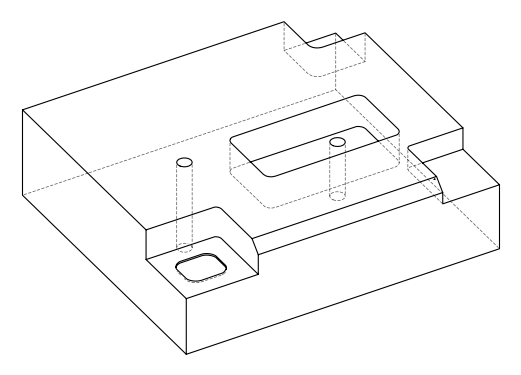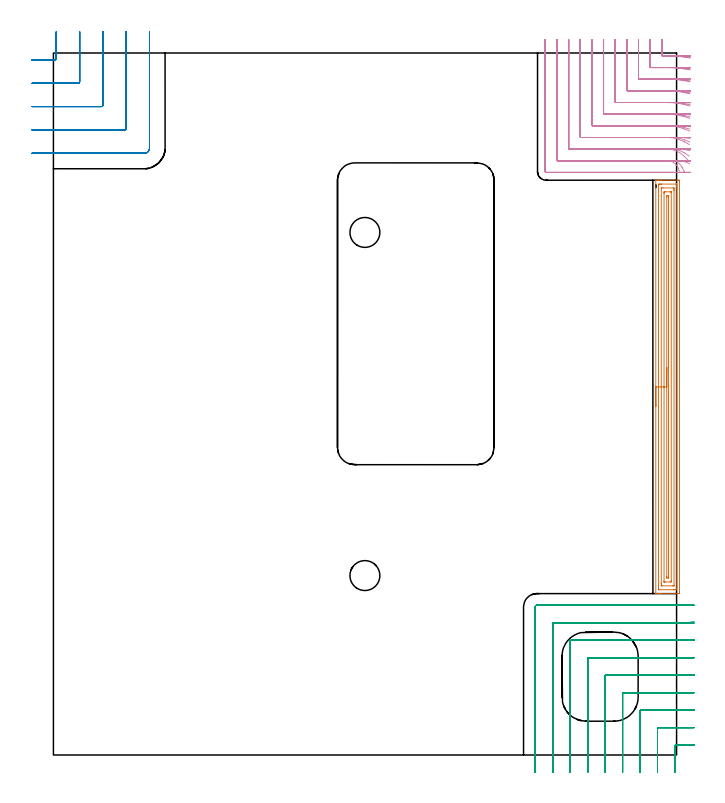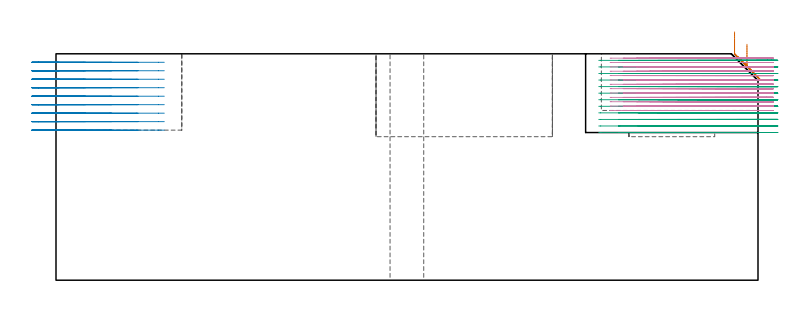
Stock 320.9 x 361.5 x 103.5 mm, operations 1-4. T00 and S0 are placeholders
(PLAN: 13 operations, 11 tool changes, 92.3 min)
(1 AREA_MILL | FG_CHAMFER_SURFACE | UGT0205_001 | 8.72 min | 16828 mm3)
(2 MILL_CORNER_NOTCH_RECTANGULAR | CORNER_NOTCH_RECTANGULAR | NXT0201_012 | Follow Part, ap 4, ae 75% | 7.76 min | 118762 mm3)
(3 MILL_CORNER_NOTCH_RECTANGULAR_1 | CORNER_NOTCH_RECTANGULAR_1 | NXT0201_011 | Follow Part, ap 3, ae 75% | 23.34 min | 234885 mm3)
(4 MILL_CORNER_NOTCH_RECTANGULAR_2 | CORNER_NOTCH_RECTANGULAR_2 | NXT0201_009 | Follow Part, ap 2, ae 75% | 26.94 min | 120895 mm3)
(5 MILL_RECTANGULAR_POCKET | POCKET_RECTANGULAR_STRAIGHT | NXT0201_012 | Follow Part, ap 4, ae 75% | 23.48 min | 472174 mm3)
(6 MILL_RECTANGULAR_POCKET_1 | POCKET_RECTANGULAR_STRAIGHT_1 | UGT0201_094 | Follow Part, ap 5, ae 75% | 0.3 min | 3185 mm3)
(7 SPOT_DRILL | STEP1HOLE | NXT0321_9005460120000 | 0.03 min | 18 mm3)
(8 SPOT_DRILL_1 | STEP1HOLE_1 | NXT0321_9005460120000 | 0.04 min | 13 mm3)
(9 DRILL_BLIND_HOLE_INTO_CENTER | STEP1HOLE | NXT0301_065 | 0.07 min | 920 mm3)
(10 GUN_DRILL_THROUGH_HOLE | STEP1HOLE | UGT0307_007 | 0.57 min | 7191 mm3)
(11 DRILL_TO_ENLARGE_THROUGH_HOLE | STEP1HOLE | UGT0301_284 | 0.45 min | 11153 mm3)
(12 DRILL_THROUGH_HOLE_INTO_CENTER | STEP1HOLE_1 | NXT0301_065 | 0.29 min | 4506 mm3)
(13 DRILL_TO_ENLARGE_THROUGH_HOLE_1 | STEP1HOLE_1 | UGT0301_284 | 0.3 min | 7673 mm3)
(TOOL UGT0205_001 | Chamfer Mill 20 x 3 x 45 deg. | D20 FL50 Z2)
(TOOL NXT0201_012 | ENDMILL 16mm [2P460-1600-NA 1630] | D16 FL38 Z6)
(TOOL NXT0201_011 | ENDMILL 12mm [2P460-1200-NA 1630] | D12 FL38 Z6)
(TOOL NXT0201_009 | ENDMILL 8mm [2P460-0800-NA 1630] | D8 FL26 Z6)
(TOOL UGT0201_094 | End mill 20 mm | D20 FL38 Z4)
(TOOL NXT0321_9005460120000 | NC Spot Drill, 142deg, 12mm, Carbide, Uncoated | D12 PA142 FL30 Z2)
(TOOL NXT0301_065 | Carbide Drill 9.4mm [860.1-0940-075A1-MM 2214] | D9.4 PA140 FL98 Z2)
(TOOL UGT0307_007 | Gun Drill 10 mm | D10 PA130 FL24 Z1)
(TOOL UGT0301_284 | Twist Drill 15.4 mm | D15.4 PA118 FL120 Z2)
(OP 1 AREA_MILL)
G17 G21 G94 G90
T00 M6
G54
G17 G0 G90 X310.2 Y179.55 S1061 M3
G43 Z113.5 H0
G94 G1 Y179.588 Z112.628 F250.
Y179.702 Z111.763
Y179.891 Z110.912
Y180.153 Z110.08
Y180.487 Z109.274
Y180.89 Z108.5
Y181.358 Z107.764
Y181.89 Z107.072
Y182.479 Z106.429
Y183.122 Z105.839
Y183.814 Z105.308
Y184.55 Z104.84
Y185.324 Z104.437
Y186.13 Z104.103
Y186.962 Z103.841
Y187.813 Z103.652
Y188.678 Z103.538
Y189.55 Z103.5
Y295.832
X310.202 Y295.99 Z103.488
X310.347 Y295.997 Z103.345
X310.499 Y296. Z103.201
X310.812 Z102.887
X311.474 Z102.221
X312.682 Z101.015
X313.229 Z100.465
X322.004 Z91.694
X322.28 Y295.997 Z91.417
X322.392 Y295.99 Z91.306
X322.399 Y295.876 Z91.299
X322.4 Y295.385 Z91.3
Y84.205
X322.399 Y83.715 Z91.301
X322.396 Y83.316 Z91.302
X322.392 Y83.11 Z91.305
X322.004 Y83.105 Z91.694
X321.4 Y83.1 Z92.298
X313.229 Z100.465
X312.682 Z101.015
X312.351 Z101.345
X311.804 Z101.892
X311.474 Z102.221
X310.498 Z103.201
X310.347 Y83.103 Z103.345
X310.202 Y83.11 Z103.488
X310.2 Y83.268 Z103.5
Y189.55
X311.614 Z102.086
X311.615 Y293.455 Z102.085
X311.616 Y293.599 Z102.084
X311.621 Y293.964 Z102.079
X311.966 Y293.991 Z101.734
X312.351 Y293.997 Z101.349
X312.835 Y294. Z100.865
X313.229 Z100.471
X320.732 Z92.968
X320.914 Y293.998 Z92.786
X320.945 Y293.995 Z92.755
X320.974 Y293.991 Z92.726
X320.979 Y293.952 Z92.721
X320.984 Y293.744 Z92.716
X320.985 Y293.599 Z92.715
X320.986 Y292.849 Z92.714
X320.985 Y85.645 Z92.715
X320.984 Y85.501 Z92.716
X320.979 Y85.136 Z92.721
X320.634 Y85.109 Z93.066
X320.249 Y85.103 Z93.451
X319.765 Y85.1 Z93.935
X319.371 Z94.329
X311.868 Z101.832
X311.686 Y85.102 Z102.014
X311.655 Y85.105 Z102.045
X311.626 Y85.109 Z102.074
X311.621 Y85.148 Z102.079
X311.616 Y85.356 Z102.084
X311.615 Y85.501 Z102.085
X311.614 Y86.251 Z102.086
Y189.55
X313.028 Z100.672
X313.029 Y291.813 Z100.671
X313.03 Y291.915 Z100.67
X313.032 Y291.965 Z100.668
X313.035 Y291.984 Z100.665
X313.052 Y291.993 Z100.648
X313.229 Y291.996 Z100.471
X313.922 Y292. Z99.778
X319.188 Y291.999 Z94.512
X319.371 Y291.996 Z94.329
X319.549 Y291.99 Z94.151
X319.564 Y291.813 Z94.136
X319.568 Y291.612 Z94.132
X319.571 Y290.92 Z94.129
X319.572 Y290.716 Z94.128
X319.571 Y87.287 Z94.129
X319.57 Y87.185 Z94.13
X319.568 Y87.135 Z94.132
X319.565 Y87.116 Z94.135
X319.548 Y87.107 Z94.152
X319.371 Y87.104 Z94.329
X318.678 Y87.1 Z95.022
X313.412 Y87.101 Z100.288
X313.229 Y87.105 Z100.471
X313.051 Y87.11 Z100.649
X313.036 Y87.287 Z100.664
X313.032 Y87.488 Z100.668
X313.029 Y88.18 Z100.671
Y88.384
X313.028 Y189.55 Z100.672
X314.443 Z99.257
Y289.133
X314.446 Y289.68 Z99.254
X314.45 Y289.867 Z99.25
X314.458 Y289.99 Z99.242
X315.01 Y290. Z98.69
X317.642 Z96.058
X318.041 Y289.994 Z95.659
X318.139 Y289.99 Z95.561
X318.151 Y289.984 Z95.549
X318.153 Y289.969 Z95.547
X318.156 Y289.936 Z95.544
X318.157 Y289.863 Z95.543
Y89.967
X318.154 Y89.42 Z95.546
X318.15 Y89.233 Z95.55
X318.142 Y89.11 Z95.558
X317.59 Y89.1 Z96.11
X314.958 Z98.742
X314.559 Y89.107 Z99.141
X314.461 Y89.11 Z99.239
X314.449 Y89.116 Z99.251
X314.447 Y89.131 Z99.253
X314.444 Y89.164 Z99.256
X314.443 Y89.237 Z99.257
Y189.55
X315.857 Z97.843
Y287.347
X315.861 Y287.99 Z97.839
X316.102 Y287.995 Z97.598
X316.739 Y287.99 Z96.961
X316.743 Y287.347 Z96.957
Y91.753
X316.739 Y91.11 Z96.961
X316.498 Y91.105 Z97.202
X315.861 Y91.11 Z97.839
X315.857 Y91.753 Z97.843
Y91.757
Y189.55
Y190.422 Z97.881
Y191.286 Z97.995
Y192.138 Z98.184
Y192.97 Z98.446
Y193.776 Z98.78
Y194.55 Z99.183
Y195.286 Z99.652
Y195.978 Z100.183
Y196.621 Z100.772
Y197.21 Z101.415
Y197.742 Z102.107
Y198.21 Z102.843
Y198.613 Z103.617
Y198.947 Z104.423
Y199.209 Z105.255
Y199.398 Z106.107
Y199.512 Z106.972
Y199.55 Z107.843
G0 Z113.5
M5
M2
(OP 2 MILL_CORNER_NOTCH_RECTANGULAR)
G17 G21 G94 G90
T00 M6
G54
G17 G0 G90 X-11. Y357.9 S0 M3
G43 Z113.5 H1
Z99.622
G94 G1 X-8. F250.
X0.705 F500.
G3 X1.5 Y358.695 R0.8
G1 Y369.5
Y372.5 F250.
G0 Z113.5
X-11. Y345.9
Z99.622
G1 X-8.
X12.704 F500.
G3 X13.5 Y346.696 R0.8
G1 Y369.5
Y372.5 F250.
G0 Z113.5
X-11. Y333.9
Z99.622
G1 X-8.
X24.704 F500.
G3 X25.5 Y334.696 R0.8
G1 Y369.5
Y372.5 F250.
G0 Z113.5
X-11. Y321.9
Z99.622
G1 X-8.
X36.704 F500.
G3 X37.5 Y322.696 R0.8
G1 Y369.5
Y372.5 F250.
G0 Z113.5
X-11. Y309.9
Z99.622
G1 X-8.
X46.8 F500.
G3 X49.5 Y312.6 R2.7
G1 Y369.5
Y372.5 F250.
G0 Z113.5
X-11. Y357.9
Z95.744
G1 X-8.
X0.705 F500.
G3 X1.5 Y358.695 R0.8
G1 Y369.5
Y372.5 F250.
G0 Z113.5
X-11. Y345.9
Z95.744
G1 X-8.
X12.704 F500.
G3 X13.5 Y346.696 R0.8
G1 Y369.5
Y372.5 F250.
G0 Z113.5
X-11. Y333.9
Z95.744
G1 X-8.
X24.704 F500.
G3 X25.5 Y334.696 R0.8
G1 Y369.5
Y372.5 F250.
G0 Z113.5
X-11. Y321.9
Z95.744
G1 X-8.
X36.704 F500.
G3 X37.5 Y322.696 R0.8
G1 Y369.5
Y372.5 F250.
G0 Z113.5
X-11. Y309.9
Z95.744
G1 X-8.
X46.8 F500.
G3 X49.5 Y312.6 R2.7
G1 Y369.5
Y372.5 F250.
G0 Z113.5
X-11. Y357.9
Z91.867
G1 X-8.
X0.705 F500.
G3 X1.5 Y358.695 R0.8
G1 Y369.5
Y372.5 F250.
G0 Z113.5
X-11. Y345.9
Z91.867
G1 X-8.
X12.704 F500.
G3 X13.5 Y346.696 R0.8
G1 Y369.5
Y372.5 F250.
G0 Z113.5
X-11. Y333.9
Z91.867
G1 X-8.
X24.704 F500.
G3 X25.5 Y334.696 R0.8
G1 Y369.5
Y372.5 F250.
G0 Z113.5
X-11. Y321.9
Z91.867
G1 X-8.
X36.704 F500.
G3 X37.5 Y322.696 R0.8
G1 Y369.5
Y372.5 F250.
G0 Z113.5
X-11. Y309.9
Z91.867
G1 X-8.
X46.8 F500.
G3 X49.5 Y312.6 R2.7
G1 Y369.5
Y372.5 F250.
G0 Z113.5
X-11. Y357.9
Z87.989
G1 X-8.
X0.705 F500.
G3 X1.5 Y358.695 R0.8
G1 Y369.5
Y372.5 F250.
G0 Z113.5
X-11. Y345.9
Z87.989
G1 X-8.
X12.704 F500.
G3 X13.5 Y346.696 R0.8
G1 Y369.5
Y372.5 F250.
G0 Z113.5
X-11. Y333.9
Z87.989
G1 X-8.
X24.704 F500.
G3 X25.5 Y334.696 R0.8
G1 Y369.5
Y372.5 F250.
G0 Z113.5
X-11. Y321.9
Z87.989
G1 X-8.
X36.704 F500.
G3 X37.5 Y322.696 R0.8
G1 Y369.5
Y372.5 F250.
G0 Z113.5
X-11. Y309.9
Z87.989
G1 X-8.
X46.8 F500.
G3 X49.5 Y312.6 R2.7
G1 Y369.5
Y372.5 F250.
G0 Z113.5
X-11. Y357.9
Z84.111
G1 X-8.
X0.705 F500.
G3 X1.5 Y358.695 R0.8
G1 Y369.5
Y372.5 F250.
G0 Z113.5
X-11. Y345.9
Z84.111
G1 X-8.
X12.704 F500.
G3 X13.5 Y346.696 R0.8
G1 Y369.5
Y372.5 F250.
G0 Z113.5
X-11. Y333.9
Z84.111
G1 X-8.
X24.704 F500.
G3 X25.5 Y334.696 R0.8
G1 Y369.5
Y372.5 F250.
G0 Z113.5
X-11. Y321.9
Z84.111
G1 X-8.
X36.704 F500.
G3 X37.5 Y322.696 R0.8
G1 Y369.5
Y372.5 F250.
G0 Z113.5
X-11. Y309.9
Z84.111
G1 X-8.
X46.8 F500.
G3 X49.5 Y312.6 R2.7
G1 Y369.5
Y372.5 F250.
G0 Z113.5
X-11. Y357.9
Z80.233
G1 X-8.
X0.705 F500.
G3 X1.5 Y358.695 R0.8
G1 Y369.5
Y372.5 F250.
G0 Z113.5
X-11. Y345.9
Z80.233
G1 X-8.
X12.704 F500.
G3 X13.5 Y346.696 R0.8
G1 Y369.5
Y372.5 F250.
G0 Z113.5
X-11. Y333.9
Z80.233
G1 X-8.
X24.704 F500.
G3 X25.5 Y334.696 R0.8
G1 Y369.5
Y372.5 F250.
G0 Z113.5
X-11. Y321.9
Z80.233
G1 X-8.
X36.704 F500.
G3 X37.5 Y322.696 R0.8
G1 Y369.5
Y372.5 F250.
G0 Z113.5
X-11. Y309.9
Z80.233
G1 X-8.
X46.8 F500.
G3 X49.5 Y312.6 R2.7
G1 Y369.5
Y372.5 F250.
G0 Z113.5
X-11. Y357.9
Z76.356
G1 X-8.
X0.705 F500.
G3 X1.5 Y358.695 R0.8
G1 Y369.5
Y372.5 F250.
G0 Z113.5
X-11. Y345.9
Z76.356
G1 X-8.
X12.704 F500.
G3 X13.5 Y346.696 R0.8
G1 Y369.5
Y372.5 F250.
G0 Z113.5
X-11. Y333.9
Z76.356
G1 X-8.
X24.704 F500.
G3 X25.5 Y334.696 R0.8
G1 Y369.5
Y372.5 F250.
G0 Z113.5
X-11. Y321.9
Z76.356
G1 X-8.
X36.704 F500.
G3 X37.5 Y322.696 R0.8
G1 Y369.5
Y372.5 F250.
G0 Z113.5
X-11. Y309.9
Z76.356
G1 X-8.
X46.8 F500.
G3 X49.5 Y312.6 R2.7
G1 Y369.5
Y372.5 F250.
G0 Z113.5
X-11. Y357.9
Z72.478
G1 X-8.
X0.705 F500.
G3 X1.5 Y358.695 R0.8
G1 Y369.5
Y372.5 F250.
G0 Z113.5
X-11. Y345.9
Z72.478
G1 X-8.
X12.704 F500.
G3 X13.5 Y346.696 R0.8
G1 Y369.5
Y372.5 F250.
G0 Z113.5
X-11. Y333.9
Z72.478
G1 X-8.
X24.704 F500.
G3 X25.5 Y334.696 R0.8
G1 Y369.5
Y372.5 F250.
G0 Z113.5
X-11. Y321.9
Z72.478
G1 X-8.
X36.704 F500.
G3 X37.5 Y322.696 R0.8
G1 Y369.5
Y372.5 F250.
G0 Z113.5
X-11. Y309.9
Z72.478
G1 X-8.
X46.8 F500.
G3 X49.5 Y312.6 R2.7
G1 Y369.5
Y372.5 F250.
G0 Z113.5
X-11. Y357.9
Z68.6
G1 X-8.
X0.705 F500.
G3 X1.5 Y358.695 R0.8
G1 Y369.5
Y372.5 F250.
G0 Z113.5
X-11. Y345.9
Z68.6
G1 X-8.
X12.704 F500.
G3 X13.5 Y346.696 R0.8
G1 Y369.5
Y372.5 F250.
G0 Z113.5
X-11. Y333.9
Z68.6
G1 X-8.
X24.704 F500.
G3 X25.5 Y334.696 R0.8
G1 Y369.5
Y372.5 F250.
G0 Z113.5
X-11. Y321.9
Z68.6
G1 X-8.
X36.704 F500.
G3 X37.5 Y322.696 R0.8
G1 Y369.5
Y372.5 F250.
G0 Z113.5
X-11. Y309.9
Z68.6
G1 X-8.
X46.8 F500.
G3 X49.5 Y312.6 R2.7
G1 Y369.5
Y372.5 F250.
G0 Z113.5
M5
M2
(OP 3 MILL_CORNER_NOTCH_RECTANGULAR_1)
G17 G21 G94 G90
T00 M6
G54
G17 G0 G90 X329.899 Y5.179 S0 M3
G43 Z113.5 H1
Z100.5
G94 G1 X326.9 Y5.116 F250.
G2 X325.39 Y5.1 R72. F500.
G1 X320.695
G3 X320.1 Y4.505 R0.6
G1 Y-6.
Y-9. F250.
G0 Z113.5
X329.899 Y14.19
Z100.5
G1 X326.9 Y14.118
G2 X325.39 Y14.1 R63. F500.
G1 X311.695
G3 X311.1 Y13.505 R0.6
G1 Y-6.
Y-9. F250.
G0 Z113.5
X329.899 Y23.205
Z100.5
G1 X326.9 Y23.121
G2 X325.39 Y23.1 R54. F500.
G1 X302.695
G3 X302.1 Y22.505 R0.6
G1 Y-6.
Y-9. F250.
G0 Z113.5
X329.898 Y32.226
Z100.5
G1 X326.9 Y32.125
G2 X325.39 Y32.1 R45. F500.
G1 X293.696
G3 X293.1 Y31.504 R0.6
G1 Y-6.
Y-9. F250.
G0 Z113.5
X329.897 Y41.257
Z100.5
G1 X326.9 Y41.132
G2 X325.39 Y41.1 R36. F500.
G1 X284.696
G3 X284.1 Y40.504 R0.6
G1 Y-6.
Y-9. F250.
G0 Z113.5
X329.895 Y50.31
Z100.5
G1 X326.9 Y50.142
G2 X325.39 Y50.1 R27. F500.
G1 X275.696
G3 X275.1 Y49.504 R0.6
G1 Y-6.
Y-9. F250.
G0 Z113.5
X329.889 Y59.415
Z100.5
G1 X326.9 Y59.163
G2 X325.39 Y59.1 R18. F500.
G1 X266.696
G3 X266.1 Y58.504 R0.6
G1 Y-6.
Y-9. F250.
G0 Z113.5
X329.857 Y68.731
Z100.5
G1 X326.9 Y68.228
G2 X325.39 Y68.1 R9. F500.
G1 X257.697
G3 X257.1 Y67.503 R0.6
G1 Y-6.
Y-9. F250.
G0 Z113.5
X328.39 Y77.1
Z100.5
G1 X325.39
X249. F500.
G3 X248.1 Y76.2 R0.9
G1 Y-6.
Y-9. F250.
G0 Z113.5
X329.9 Y5.109
Z97.5
G1 X326.9 Y5.1
X326.693 F500.
X320.695
G3 X320.1 Y4.505 R0.6
G1 Y-6.
Y-9. F250.
G0 Z113.5
X329.9 Y14.11
Z97.5
G1 X326.9 Y14.1
X326.693 F500.
X311.695
G3 X311.1 Y13.505 R0.6
G1 Y-6.
Y-9. F250.
G0 Z113.5
X329.9 Y23.112
Z97.5
G1 X326.9 Y23.1
X326.693 F500.
X302.695
G3 X302.1 Y22.505 R0.6
G1 Y-6.
Y-9. F250.
G0 Z113.5
X329.9 Y32.114
Z97.5
G1 X326.9 Y32.1
X326.693 F500.
X293.696
G3 X293.1 Y31.504 R0.6
G1 Y-6.
Y-9. F250.
G0 Z113.5
X329.9 Y41.118
Z97.5
G1 X326.9 Y41.101
X326.693 Y41.1 F500.
X284.696
G3 X284.1 Y40.504 R0.6
G1 Y-6.
Y-9. F250.
G0 Z113.5
X329.9 Y50.124
Z97.5
G1 X326.9 Y50.101
X326.693 Y50.1 F500.
X275.696
G3 X275.1 Y49.504 R0.6
G1 Y-6.
Y-9. F250.
G0 Z113.5
X329.9 Y59.136
Z97.5
G1 X326.9 Y59.101
G2 X326.693 Y59.1 R18. F500.
G1 X266.696
G3 X266.1 Y58.504 R0.6
G1 Y-6.
Y-9. F250.
G0 Z113.5
X329.899 Y68.172
Z97.5
G1 X326.9 Y68.102
G2 X326.693 Y68.1 R9. F500.
G1 X257.697
G3 X257.1 Y67.503 R0.6
G1 Y-6.
Y-9. F250.
G0 Z113.5
X329.693 Y77.1
Z97.5
G1 X326.693
X249. F500.
G3 X248.1 Y76.2 R0.9
G1 Y-6.
Y-9. F250.
G0 Z113.5
X329.9 Y5.1
Z94.5
G1 X326.9
X320.695 F500.
G3 X320.1 Y4.505 R0.6
G1 Y-6.
Y-9. F250.
G0 Z113.5
X329.9 Y14.1
Z94.5
G1 X326.9
X311.695 F500.
G3 X311.1 Y13.505 R0.6
G1 Y-6.
Y-9. F250.
G0 Z113.5
X329.9 Y23.1
Z94.5
G1 X326.9
X302.695 F500.
G3 X302.1 Y22.505 R0.6
G1 Y-6.
Y-9. F250.
G0 Z113.5
X329.9 Y32.1
Z94.5
G1 X326.9
X293.696 F500.
G3 X293.1 Y31.504 R0.6
G1 Y-6.
Y-9. F250.
G0 Z113.5
X329.9 Y41.1
Z94.5
G1 X326.9
X284.696 F500.
G3 X284.1 Y40.504 R0.6
G1 Y-6.
Y-9. F250.
G0 Z113.5
X329.9 Y50.1
Z94.5
G1 X326.9
X275.696 F500.
G3 X275.1 Y49.504 R0.6
G1 Y-6.
Y-9. F250.
G0 Z113.5
X329.9 Y59.1
Z94.5
G1 X326.9
X266.696 F500.
G3 X266.1 Y58.504 R0.6
G1 Y-6.
Y-9. F250.
G0 Z113.5
X329.9 Y68.1
Z94.5
G1 X326.9
X257.697 F500.
G3 X257.1 Y67.503 R0.6
G1 Y-6.
Y-9. F250.
G0 Z113.5
X329.9 Y77.1
Z94.5
G1 X326.9
X249. F500.
G3 X248.1 Y76.2 R0.9
G1 Y-6.
Y-9. F250.
G0 Z113.5
X329.9 Y5.1
Z91.5
G1 X326.9
X320.695 F500.
G3 X320.1 Y4.505 R0.6
G1 Y-6.
Y-9. F250.
G0 Z113.5
X329.9 Y14.1
Z91.5
G1 X326.9
X311.695 F500.
G3 X311.1 Y13.505 R0.6
G1 Y-6.
Y-9. F250.
G0 Z113.5
X329.9 Y23.1
Z91.5
G1 X326.9
X302.695 F500.
G3 X302.1 Y22.505 R0.6
G1 Y-6.
Y-9. F250.
G0 Z113.5
X329.9 Y32.1
Z91.5
G1 X326.9
X293.696 F500.
G3 X293.1 Y31.504 R0.6
G1 Y-6.
Y-9. F250.
G0 Z113.5
X329.9 Y41.1
Z91.5
G1 X326.9
X284.696 F500.
G3 X284.1 Y40.504 R0.6
G1 Y-6.
Y-9. F250.
G0 Z113.5
X329.9 Y50.1
Z91.5
G1 X326.9
X275.696 F500.
G3 X275.1 Y49.504 R0.6
G1 Y-6.
Y-9. F250.
G0 Z113.5
X329.9 Y59.1
Z91.5
G1 X326.9
X266.696 F500.
G3 X266.1 Y58.504 R0.6
G1 Y-6.
Y-9. F250.
G0 Z113.5
X329.9 Y68.1
Z91.5
G1 X326.9
X257.697 F500.
G3 X257.1 Y67.503 R0.6
G1 Y-6.
Y-9. F250.
G0 Z113.5
X329.9 Y77.1
Z91.5
G1 X326.9
X249. F500.
G3 X248.1 Y76.2 R0.9
G1 Y-6.
Y-9. F250.
G0 Z113.5
X329.9 Y5.1
Z88.5
G1 X326.9
X320.695 F500.
G3 X320.1 Y4.505 R0.6
G1 Y-6.
Y-9. F250.
G0 Z113.5
X329.9 Y14.1
Z88.5
G1 X326.9
X311.695 F500.
G3 X311.1 Y13.505 R0.6
G1 Y-6.
Y-9. F250.
G0 Z113.5
X329.9 Y23.1
Z88.5
G1 X326.9
X302.695 F500.
G3 X302.1 Y22.505 R0.6
G1 Y-6.
Y-9. F250.
G0 Z113.5
X329.9 Y32.1
Z88.5
G1 X326.9
X293.696 F500.
G3 X293.1 Y31.504 R0.6
G1 Y-6.
Y-9. F250.
G0 Z113.5
X329.9 Y41.1
Z88.5
G1 X326.9
X284.696 F500.
G3 X284.1 Y40.504 R0.6
G1 Y-6.
Y-9. F250.
G0 Z113.5
X329.9 Y50.1
Z88.5
G1 X326.9
X275.696 F500.
G3 X275.1 Y49.504 R0.6
G1 Y-6.
Y-9. F250.
G0 Z113.5
X329.9 Y59.1
Z88.5
G1 X326.9
X266.696 F500.
G3 X266.1 Y58.504 R0.6
G1 Y-6.
Y-9. F250.
G0 Z113.5
X329.9 Y68.1
Z88.5
G1 X326.9
X257.697 F500.
G3 X257.1 Y67.503 R0.6
G1 Y-6.
Y-9. F250.
G0 Z113.5
X329.9 Y77.1
Z88.5
G1 X326.9
X249. F500.
G3 X248.1 Y76.2 R0.9
G1 Y-6.
Y-9. F250.
G0 Z113.5
X329.9 Y5.1
Z85.5
G1 X326.9
X320.695 F500.
G3 X320.1 Y4.505 R0.6
G1 Y-6.
Y-9. F250.
G0 Z113.5
X329.9 Y14.1
Z85.5
G1 X326.9
X311.695 F500.
G3 X311.1 Y13.505 R0.6
G1 Y-6.
Y-9. F250.
G0 Z113.5
X329.9 Y23.1
Z85.5
G1 X326.9
X302.695 F500.
G3 X302.1 Y22.505 R0.6
G1 Y-6.
Y-9. F250.
G0 Z113.5
X329.9 Y32.1
Z85.5
G1 X326.9
X293.696 F500.
G3 X293.1 Y31.504 R0.6
G1 Y-6.
Y-9. F250.
G0 Z113.5
X329.9 Y41.1
Z85.5
G1 X326.9
X284.696 F500.
G3 X284.1 Y40.504 R0.6
G1 Y-6.
Y-9. F250.
G0 Z113.5
X329.9 Y50.1
Z85.5
G1 X326.9
X275.696 F500.
G3 X275.1 Y49.504 R0.6
G1 Y-6.
Y-9. F250.
G0 Z113.5
X329.9 Y59.1
Z85.5
G1 X326.9
X266.696 F500.
G3 X266.1 Y58.504 R0.6
G1 Y-6.
Y-9. F250.
G0 Z113.5
X329.9 Y68.1
Z85.5
G1 X326.9
X257.697 F500.
G3 X257.1 Y67.503 R0.6
G1 Y-6.
Y-9. F250.
G0 Z113.5
X329.9 Y77.1
Z85.5
G1 X326.9
X249. F500.
G3 X248.1 Y76.2 R0.9
G1 Y-6.
Y-9. F250.
G0 Z113.5
X329.9 Y5.1
Z82.5
G1 X326.9
X320.695 F500.
G3 X320.1 Y4.505 R0.6
G1 Y-6.
Y-9. F250.
G0 Z113.5
X329.9 Y14.1
Z82.5
G1 X326.9
X311.695 F500.
G3 X311.1 Y13.505 R0.6
G1 Y-6.
Y-9. F250.
G0 Z113.5
X329.9 Y23.1
Z82.5
G1 X326.9
X302.695 F500.
G3 X302.1 Y22.505 R0.6
G1 Y-6.
Y-9. F250.
G0 Z113.5
X329.9 Y32.1
Z82.5
G1 X326.9
X293.696 F500.
G3 X293.1 Y31.504 R0.6
G1 Y-6.
Y-9. F250.
G0 Z113.5
X329.9 Y41.1
Z82.5
G1 X326.9
X284.696 F500.
G3 X284.1 Y40.504 R0.6
G1 Y-6.
Y-9. F250.
G0 Z113.5
X329.9 Y50.1
Z82.5
G1 X326.9
X275.696 F500.
G3 X275.1 Y49.504 R0.6
G1 Y-6.
Y-9. F250.
G0 Z113.5
X329.9 Y59.1
Z82.5
G1 X326.9
X266.696 F500.
G3 X266.1 Y58.504 R0.6
G1 Y-6.
Y-9. F250.
G0 Z113.5
X329.9 Y68.1
Z82.5
G1 X326.9
X257.697 F500.
G3 X257.1 Y67.503 R0.6
G1 Y-6.
Y-9. F250.
G0 Z113.5
X329.9 Y77.1
Z82.5
G1 X326.9
X249. F500.
G3 X248.1 Y76.2 R0.9
G1 Y-6.
Y-9. F250.
G0 Z113.5
X329.9 Y5.1
Z79.5
G1 X326.9
X320.695 F500.
G3 X320.1 Y4.505 R0.6
G1 Y-6.
Y-9. F250.
G0 Z113.5
X329.9 Y14.1
Z79.5
G1 X326.9
X311.695 F500.
G3 X311.1 Y13.505 R0.6
G1 Y-6.
Y-9. F250.
G0 Z113.5
X329.9 Y23.1
Z79.5
G1 X326.9
X302.695 F500.
G3 X302.1 Y22.505 R0.6
G1 Y-6.
Y-9. F250.
G0 Z113.5
X329.9 Y32.1
Z79.5
G1 X326.9
X293.696 F500.
G3 X293.1 Y31.504 R0.6
G1 Y-6.
Y-9. F250.
G0 Z113.5
X329.9 Y41.1
Z79.5
G1 X326.9
X284.696 F500.
G3 X284.1 Y40.504 R0.6
G1 Y-6.
Y-9. F250.
G0 Z113.5
X329.9 Y50.1
Z79.5
G1 X326.9
X275.696 F500.
G3 X275.1 Y49.504 R0.6
G1 Y-6.
Y-9. F250.
G0 Z113.5
X329.9 Y59.1
Z79.5
G1 X326.9
X266.696 F500.
G3 X266.1 Y58.504 R0.6
G1 Y-6.
Y-9. F250.
G0 Z113.5
X329.9 Y68.1
Z79.5
G1 X326.9
X257.697 F500.
G3 X257.1 Y67.503 R0.6
G1 Y-6.
Y-9. F250.
G0 Z113.5
X329.9 Y77.1
Z79.5
G1 X326.9
X249. F500.
G3 X248.1 Y76.2 R0.9
G1 Y-6.
Y-9. F250.
G0 Z113.5
X329.9 Y5.1
Z76.5
G1 X326.9
X320.695 F500.
G3 X320.1 Y4.505 R0.6
G1 Y-6.
Y-9. F250.
G0 Z113.5
X329.9 Y14.1
Z76.5
G1 X326.9
X311.695 F500.
G3 X311.1 Y13.505 R0.6
G1 Y-6.
Y-9. F250.
G0 Z113.5
X329.9 Y23.1
Z76.5
G1 X326.9
X302.695 F500.
G3 X302.1 Y22.505 R0.6
G1 Y-6.
Y-9. F250.
G0 Z113.5
X329.9 Y32.1
Z76.5
G1 X326.9
X293.696 F500.
G3 X293.1 Y31.504 R0.6
G1 Y-6.
Y-9. F250.
G0 Z113.5
X329.9 Y41.1
Z76.5
G1 X326.9
X284.696 F500.
G3 X284.1 Y40.504 R0.6
G1 Y-6.
Y-9. F250.
G0 Z113.5
X329.9 Y50.1
Z76.5
G1 X326.9
X275.696 F500.
G3 X275.1 Y49.504 R0.6
G1 Y-6.
Y-9. F250.
G0 Z113.5
X329.9 Y59.1
Z76.5
G1 X326.9
X266.696 F500.
G3 X266.1 Y58.504 R0.6
G1 Y-6.
Y-9. F250.
G0 Z113.5
X329.9 Y68.1
Z76.5
G1 X326.9
X257.697 F500.
G3 X257.1 Y67.503 R0.6
G1 Y-6.
Y-9. F250.
G0 Z113.5
X329.9 Y77.1
Z76.5
G1 X326.9
X249. F500.
G3 X248.1 Y76.2 R0.9
G1 Y-6.
Y-9. F250.
G0 Z113.5
X329.9 Y5.1
Z73.5
G1 X326.9
X320.695 F500.
G3 X320.1 Y4.505 R0.6
G1 Y-6.
Y-9. F250.
G0 Z113.5
X329.9 Y14.1
Z73.5
G1 X326.9
X311.695 F500.
G3 X311.1 Y13.505 R0.6
G1 Y-6.
Y-9. F250.
G0 Z113.5
X329.9 Y23.1
Z73.5
G1 X326.9
X302.695 F500.
G3 X302.1 Y22.505 R0.6
G1 Y-6.
Y-9. F250.
G0 Z113.5
X329.9 Y32.1
Z73.5
G1 X326.9
X293.696 F500.
G3 X293.1 Y31.504 R0.6
G1 Y-6.
Y-9. F250.
G0 Z113.5
X329.9 Y41.1
Z73.5
G1 X326.9
X284.696 F500.
G3 X284.1 Y40.504 R0.6
G1 Y-6.
Y-9. F250.
G0 Z113.5
X329.9 Y50.1
Z73.5
G1 X326.9
X275.696 F500.
G3 X275.1 Y49.504 R0.6
G1 Y-6.
Y-9. F250.
G0 Z113.5
X329.9 Y59.1
Z73.5
G1 X326.9
X266.696 F500.
G3 X266.1 Y58.504 R0.6
G1 Y-6.
Y-9. F250.
G0 Z113.5
X329.9 Y68.1
Z73.5
G1 X326.9
X257.697 F500.
G3 X257.1 Y67.503 R0.6
G1 Y-6.
Y-9. F250.
G0 Z113.5
X329.9 Y77.1
Z73.5
G1 X326.9
X249. F500.
G3 X248.1 Y76.2 R0.9
G1 Y-6.
Y-9. F250.
G0 Z113.5
X329.9 Y5.1
Z70.5
G1 X326.9
X320.695 F500.
G3 X320.1 Y4.505 R0.6
G1 Y-6.
Y-9. F250.
G0 Z113.5
X329.9 Y14.1
Z70.5
G1 X326.9
X311.695 F500.
G3 X311.1 Y13.505 R0.6
G1 Y-6.
Y-9. F250.
G0 Z113.5
X329.9 Y23.1
Z70.5
G1 X326.9
X302.695 F500.
G3 X302.1 Y22.505 R0.6
G1 Y-6.
Y-9. F250.
G0 Z113.5
X329.9 Y32.1
Z70.5
G1 X326.9
X293.696 F500.
G3 X293.1 Y31.504 R0.6
G1 Y-6.
Y-9. F250.
G0 Z113.5
X329.9 Y41.1
Z70.5
G1 X326.9
X284.696 F500.
G3 X284.1 Y40.504 R0.6
G1 Y-6.
Y-9. F250.
G0 Z113.5
X329.9 Y50.1
Z70.5
G1 X326.9
X275.696 F500.
G3 X275.1 Y49.504 R0.6
G1 Y-6.
Y-9. F250.
G0 Z113.5
X329.9 Y59.1
Z70.5
G1 X326.9
X266.696 F500.
G3 X266.1 Y58.504 R0.6
G1 Y-6.
Y-9. F250.
G0 Z113.5
X329.9 Y68.1
Z70.5
G1 X326.9
X257.697 F500.
G3 X257.1 Y67.503 R0.6
G1 Y-6.
Y-9. F250.
G0 Z113.5
X329.9 Y77.1
Z70.5
G1 X326.9
X249. F500.
G3 X248.1 Y76.2 R0.9
G1 Y-6.
Y-9. F250.
G0 Z113.5
X329.9 Y5.1
Z67.5
G1 X326.9
X320.695 F500.
G3 X320.1 Y4.505 R0.6
G1 Y-6.
Y-9. F250.
G0 Z113.5
X329.9 Y14.1
Z67.5
G1 X326.9
X311.695 F500.
G3 X311.1 Y13.505 R0.6
G1 Y-6.
Y-9. F250.
G0 Z113.5
X329.9 Y23.1
Z67.5
G1 X326.9
X302.695 F500.
G3 X302.1 Y22.505 R0.6
G1 Y-6.
Y-9. F250.
G0 Z113.5
X329.9 Y32.1
Z67.5
G1 X326.9
X293.696 F500.
G3 X293.1 Y31.504 R0.6
G1 Y-6.
Y-9. F250.
G0 Z113.5
X329.9 Y41.1
Z67.5
G1 X326.9
X284.696 F500.
G3 X284.1 Y40.504 R0.6
G1 Y-6.
Y-9. F250.
G0 Z113.5
X329.9 Y50.1
Z67.5
G1 X326.9
X275.696 F500.
G3 X275.1 Y49.504 R0.6
G1 Y-6.
Y-9. F250.
G0 Z113.5
X329.9 Y59.1
Z67.5
G1 X326.9
X266.696 F500.
G3 X266.1 Y58.504 R0.6
G1 Y-6.
Y-9. F250.
G0 Z113.5
X329.9 Y68.1
Z67.5
G1 X326.9
X257.696 F500.
G3 X257.1 Y67.503 R0.6
G1 Y-6.
Y-9. F250.
G0 Z113.5
X329.9 Y77.1
Z67.5
G1 X326.9
X249. F500.
G3 X248.1 Y76.2 R0.9
G1 Y-6.
Y-9. F250.
G0 Z113.5
M5
M2
(OP 4 MILL_CORNER_NOTCH_RECTANGULAR_2)
G17 G21 G94 G90
T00 M6
G54
G17 G0 G90 X313.3 Y368.5 S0 M3
G43 Z113.5 H1
Z101.508
G94 G1 Y365.5 F250.
Y360.396 F500.
G3 X313.696 Y360. R0.4
G1 X316.221
G2 X324.9 Y359.369 R60.
G1 X327.868 Y358.935 F250.
G0 Z113.5
X307.3 Y368.5
Z101.508
G1 Y365.5
Y354.396 F500.
G3 X307.696 Y354. R0.4
G1 X316.221
G2 X324.9 Y353.298 R54.
G1 X327.861 Y352.816 F250.
G0 Z113.5
X301.3 Y368.5
Z101.508
G1 Y365.5
Y348.396 F500.
G3 X301.696 Y348. R0.4
G1 X316.221
G2 X324.9 Y347.209 R48.
G1 X327.851 Y346.666 F250.
G0 Z113.5
X295.3 Y368.5
Z101.508
G1 Y365.5
Y342.396 F500.
G3 X295.696 Y342. R0.4
G1 X316.221
G2 X324.9 Y341.093 R42.
G1 X327.835 Y340.473 F250.
G0 Z113.5
X289.3 Y368.5
Z101.508
G1 Y365.5
Y336.396 F500.
G3 X289.696 Y336. R0.4
G1 X316.221
G2 X324.9 Y334.938 R36.
G1 X327.812 Y334.215 F250.
G0 Z113.5
X283.3 Y368.5
Z101.508
G1 Y365.5
Y330.397 F500.
G3 X283.697 Y330. R0.4
G1 X316.221
G2 X324.9 Y328.717 R30.
G1 X327.772 Y327.849 F250.
G0 Z113.5
X277.3 Y368.5
Z101.508
G1 Y365.5
Y324.397 F500.
G3 X277.697 Y324. R0.4
G1 X316.221
G2 X324.9 Y322.376 R24.
G1 X327.697 Y321.291 F250.
G0 Z113.5
X271.3 Y368.5
Z101.508
G1 Y365.5
Y318.397 F500.
G3 X271.697 Y318. R0.4
G1 X316.221
G2 X324.9 Y315.769 R18.
G1 X327.528 Y314.323 F250.
G0 Z113.5
X265.3 Y368.5
Z101.508
G1 Y365.5
Y312.397 F500.
G3 X265.697 Y312. R0.4
G1 X316.221
G2 X324.9 Y308.287 R12.
G1 X326.972 Y306.117 F250.
G0 Z113.5
X259.3 Y368.5
Z101.508
G1 Y365.5
Y306.397 F500.
G3 X259.697 Y306. R0.4
G1 X316.221
G2 X321.837 Y302.111 R6.
G1 X322.365 Y300.707 F250.
G0 Z113.5
X253.3 Y368.5
Z101.508
G1 Y365.5
Y300.397 F500.
G3 X253.697 Y300. R0.4
G1 X316.221
X319.221 F250.
G0 Z113.5
X313.3 Y368.5
Z99.515
G1 Y365.5
Y360.396 F500.
G3 X313.696 Y360. R0.4
G1 X318.351
G2 X324.9 Y359.641 R60.
G1 X327.882 Y359.314 F250.
G0 Z113.5
X307.3 Y368.5
Z99.515
G1 Y365.5
Y354.396 F500.
G3 X307.696 Y354. R0.4
G1 X318.351
G2 X324.9 Y353.601 R54.
G1 X327.878 Y353.238 F250.
G0 Z113.5
X301.3 Y368.5
Z99.515
G1 Y365.5
Y348.396 F500.
G3 X301.696 Y348. R0.4
G1 X318.351
G2 X324.9 Y347.551 R48.
G1 X327.872 Y347.142 F250.
G0 Z113.5
X295.3 Y368.5
Z99.515
G1 Y365.5
Y342.396 F500.
G3 X295.696 Y342. R0.4
G1 X318.351
G2 X324.9 Y341.486 R42.
G1 X327.863 Y341.018 F250.
G0 Z113.5
X289.3 Y368.5
Z99.515
G1 Y365.5
Y336.396 F500.
G3 X289.696 Y336. R0.4
G1 X318.351
G2 X324.9 Y335.399 R36.
G1 X327.85 Y334.853 F250.
G0 Z113.5
X283.3 Y368.5
Z99.515
G1 Y365.5
Y330.397 F500.
G3 X283.697 Y330. R0.4
G1 X318.351
G2 X324.9 Y329.276 R30.
G1 X327.828 Y328.621 F250.
G0 Z113.5
X277.3 Y368.5
Z99.515
G1 Y365.5
Y324.397 F500.
G3 X277.697 Y324. R0.4
G1 X318.351
G2 X324.9 Y323.089 R24.
G1 X327.786 Y322.27 F250.
G0 Z113.5
X271.3 Y368.5
Z99.515
G1 Y365.5
Y318.397 F500.
G3 X271.697 Y318. R0.4
G1 X318.351
G2 X324.9 Y316.766 R18.
G1 X327.694 Y315.675 F250.
G0 Z113.5
X265.3 Y368.5
Z99.515
G1 Y365.5
Y312.397 F500.
G3 X265.697 Y312. R0.4
G1 X318.351
G2 X324.9 Y310.055 R12.
G1 X327.414 Y308.418 F250.
G0 Z113.5
X259.3 Y368.5
Z99.515
G1 Y365.5
Y306.397 F500.
G3 X259.697 Y306. R0.4
G1 X318.351
G2 X323.688 Y302.742 R6.
G1 X325.059 Y300.073 F250.
G0 Z113.5
X253.3 Y368.5
Z99.515
G1 Y365.5
Y300.397 F500.
G3 X253.697 Y300. R0.4
G1 X318.351
X321.351 F250.
G0 Z113.5
X313.3 Y368.5
Z97.523
G1 Y365.5
Y360.396 F500.
G3 X313.696 Y360. R0.4
G1 X322.69
G2 X324.9 Y359.959 R60.
G1 X327.898 Y359.849 F250.
G0 Z113.5
X307.3 Y368.5
Z97.523
G1 Y365.5
Y354.396 F500.
G3 X307.696 Y354. R0.4
G1 X322.69
G2 X324.9 Y353.955 R54.
G1 X327.897 Y353.832 F250.
G0 Z113.5
X301.3 Y368.5
Z97.523
G1 Y365.5
Y348.396 F500.
G3 X301.696 Y348. R0.4
G1 X322.69
G2 X324.9 Y347.949 R48.
G1 X327.897 Y347.811 F250.
G0 Z113.5
X295.3 Y368.5
Z97.523
G1 Y365.5
Y342.396 F500.
G3 X295.696 Y342. R0.4
G1 X322.69
G2 X324.9 Y341.942 R42.
G1 X327.896 Y341.784 F250.
G0 Z113.5
X289.3 Y368.5
Z97.523
G1 Y365.5
Y336.396 F500.
G3 X289.696 Y336. R0.4
G1 X322.69
G2 X324.9 Y335.932 R36.
G1 X327.894 Y335.748 F250.
G0 Z113.5
X283.3 Y368.5
Z97.523
G1 Y365.5
Y330.397 F500.
G3 X283.697 Y330. R0.4
G1 X322.69
G2 X324.9 Y329.919 R30.
G1 X327.892 Y329.698 F250.
G0 Z113.5
X277.3 Y368.5
Z97.523
G1 Y365.5
Y324.397 F500.
G3 X277.697 Y324. R0.4
G1 X322.69
G2 X324.9 Y323.898 R24.
G1 X327.887 Y323.622 F250.
G0 Z113.5
X271.3 Y368.5
Z97.523
G1 Y365.5
Y318.397 F500.
G3 X271.697 Y318. R0.4
G1 X322.69
G2 X324.9 Y317.864 R18.
G1 X327.877 Y317.496 F250.
G0 Z113.5
X265.3 Y368.5
Z97.523
G1 Y365.5
Y312.397 F500.
G3 X265.697 Y312. R0.4
G1 X322.69
G2 X324.9 Y311.795 R12.
G1 X327.849 Y311.242 F250.
G0 Z113.5
X259.3 Y368.5
Z97.523
G1 Y365.5
Y306.397 F500.
G3 X259.697 Y306. R0.4
G1 X322.69
G2 X324.9 Y305.578 R6.
G1 X327.689 Y304.473 F250.
G0 Z113.5
X253.3 Y368.5
Z97.523
G1 Y365.5
Y300.397 F500.
G3 X253.697 Y300. R0.4
G1 X322.69
X325.69 F250.
G0 Z113.5
X313.3 Y368.5
Z95.531
G1 Y365.5
Y360.396 F500.
G3 X313.696 Y360. R0.4
G1 X324.6
X324.9 Y359.999
X327.9 Y359.984 F250.
G0 Z113.5
X307.3 Y368.5
Z95.531
G1 Y365.5
Y354.396 F500.
G3 X307.696 Y354. R0.4
G1 X324.6
X324.9 Y353.999
X327.9 Y353.982 F250.
G0 Z113.5
X301.3 Y368.5
Z95.531
G1 Y365.5
Y348.396 F500.
G3 X301.696 Y348. R0.4
G1 X324.6
X324.9 Y347.999
X327.9 Y347.98 F250.
G0 Z113.5
X295.3 Y368.5
Z95.531
G1 Y365.5
Y342.396 F500.
G3 X295.696 Y342. R0.4
G1 X324.6
G2 X324.9 Y341.999 R42.
G1 X327.9 Y341.977 F250.
G0 Z113.5
X289.3 Y368.5
Z95.531
G1 Y365.5
Y336.396 F500.
G3 X289.696 Y336. R0.4
G1 X324.6
G2 X324.9 Y335.999 R36.
G1 X327.9 Y335.974 F250.
G0 Z113.5
X283.3 Y368.5
Z95.531
G1 Y365.5
Y330.397 F500.
G3 X283.697 Y330. R0.4
G1 X324.6
G2 X324.9 Y329.998 R30.
G1 X327.9 Y329.968 F250.
G0 Z113.5
X277.3 Y368.5
Z95.531
G1 Y365.5
Y324.397 F500.
G3 X277.697 Y324. R0.4
G1 X324.6
G2 X324.9 Y323.998 R24.
G1 X327.9 Y323.961 F250.
G0 Z113.5
X271.3 Y368.5
Z95.531
G1 Y365.5
Y318.397 F500.
G3 X271.697 Y318. R0.4
G1 X324.6
G2 X324.9 Y317.997 R18.
G1 X327.9 Y317.947 F250.
G0 Z113.5
X265.3 Y368.5
Z95.531
G1 Y365.5
Y312.397 F500.
G3 X265.697 Y312. R0.4
G1 X324.6
G2 X324.9 Y311.996 R12.
G1 X327.899 Y311.921 F250.
G0 Z113.5
X259.3 Y368.5
Z95.531
G1 Y365.5
Y306.397 F500.
G3 X259.697 Y306. R0.4
G1 X324.6
G2 X324.9 Y305.992 R6.
G1 X327.896 Y305.842 F250.
G0 Z113.5
X253.3 Y368.5
Z95.531
G1 Y365.5
Y300.397 F500.
G3 X253.697 Y300. R0.4
G1 X324.6
X327.6 F250.
G0 Z113.5
X313.3 Y368.5
Z93.538
G1 Y365.5
Y360.396 F500.
G3 X313.696 Y360. R0.4
G1 X324.9
X327.9 F250.
G0 Z113.5
X307.3 Y368.5
Z93.538
G1 Y365.5
Y354.396 F500.
G3 X307.696 Y354. R0.4
G1 X324.9
X327.9 F250.
G0 Z113.5
X301.3 Y368.5
Z93.538
G1 Y365.5
Y348.396 F500.
G3 X301.696 Y348. R0.4
G1 X324.9
X327.9 F250.
G0 Z113.5
X295.3 Y368.5
Z93.538
G1 Y365.5
Y342.396 F500.
G3 X295.696 Y342. R0.4
G1 X324.9
X327.9 F250.
G0 Z113.5
X289.3 Y368.5
Z93.538
G1 Y365.5
Y336.396 F500.
G3 X289.696 Y336. R0.4
G1 X324.9
X327.9 F250.
G0 Z113.5
X283.3 Y368.5
Z93.538
G1 Y365.5
Y330.397 F500.
G3 X283.697 Y330. R0.4
G1 X324.9
X327.9 F250.
G0 Z113.5
X277.3 Y368.5
Z93.538
G1 Y365.5
Y324.397 F500.
G3 X277.697 Y324. R0.4
G1 X324.9
X327.9 F250.
G0 Z113.5
X271.3 Y368.5
Z93.538
G1 Y365.5
Y318.397 F500.
G3 X271.697 Y318. R0.4
G1 X324.9
X327.9 F250.
G0 Z113.5
X265.3 Y368.5
Z93.538
G1 Y365.5
Y312.397 F500.
G3 X265.697 Y312. R0.4
G1 X324.9
X327.9 F250.
G0 Z113.5
X259.3 Y368.5
Z93.538
G1 Y365.5
Y306.397 F500.
G3 X259.697 Y306. R0.4
G1 X324.9
X327.9 F250.
G0 Z113.5
X253.3 Y368.5
Z93.538
G1 Y365.5
Y300.397 F500.
G3 X253.697 Y300. R0.4
G1 X324.9
X327.9 F250.
G0 Z113.5
X313.3 Y368.5
Z91.546
G1 Y365.5
Y360.396 F500.
G3 X313.696 Y360. R0.4
G1 X324.9
X327.9 F250.
G0 Z113.5
X307.3 Y368.5
Z91.546
G1 Y365.5
Y354.396 F500.
G3 X307.696 Y354. R0.4
G1 X324.9
X327.9 F250.
G0 Z113.5
X301.3 Y368.5
Z91.546
G1 Y365.5
Y348.396 F500.
G3 X301.696 Y348. R0.4
G1 X324.9
X327.9 F250.
G0 Z113.5
X295.3 Y368.5
Z91.546
G1 Y365.5
Y342.396 F500.
G3 X295.696 Y342. R0.4
G1 X324.9
X327.9 F250.
G0 Z113.5
X289.3 Y368.5
Z91.546
G1 Y365.5
Y336.396 F500.
G3 X289.696 Y336. R0.4
G1 X324.9
X327.9 F250.
G0 Z113.5
X283.3 Y368.5
Z91.546
G1 Y365.5
Y330.397 F500.
G3 X283.697 Y330. R0.4
G1 X324.9
X327.9 F250.
G0 Z113.5
X277.3 Y368.5
Z91.546
G1 Y365.5
Y324.397 F500.
G3 X277.697 Y324. R0.4
G1 X324.9
X327.9 F250.
G0 Z113.5
X271.3 Y368.5
Z91.546
G1 Y365.5
Y318.397 F500.
G3 X271.697 Y318. R0.4
G1 X324.9
X327.9 F250.
G0 Z113.5
X265.3 Y368.5
Z91.546
G1 Y365.5
Y312.397 F500.
G3 X265.697 Y312. R0.4
G1 X324.9
X327.9 F250.
G0 Z113.5
X259.3 Y368.5
Z91.546
G1 Y365.5
Y306.397 F500.
G3 X259.697 Y306. R0.4
G1 X324.9
X327.9 F250.
G0 Z113.5
X253.3 Y368.5
Z91.546
G1 Y365.5
Y300.397 F500.
G3 X253.697 Y300. R0.4
G1 X324.9
X327.9 F250.
G0 Z113.5
X313.3 Y368.5
Z89.554
G1 Y365.5
Y360.396 F500.
G3 X313.696 Y360. R0.4
G1 X324.9
X327.9 F250.
G0 Z113.5
X307.3 Y368.5
Z89.554
G1 Y365.5
Y354.396 F500.
G3 X307.696 Y354. R0.4
G1 X324.9
X327.9 F250.
G0 Z113.5
X301.3 Y368.5
Z89.554
G1 Y365.5
Y348.396 F500.
G3 X301.696 Y348. R0.4
G1 X324.9
X327.9 F250.
G0 Z113.5
X295.3 Y368.5
Z89.554
G1 Y365.5
Y342.396 F500.
G3 X295.696 Y342. R0.4
G1 X324.9
X327.9 F250.
G0 Z113.5
X289.3 Y368.5
Z89.554
G1 Y365.5
Y336.396 F500.
G3 X289.696 Y336. R0.4
G1 X324.9
X327.9 F250.
G0 Z113.5
X283.3 Y368.5
Z89.554
G1 Y365.5
Y330.397 F500.
G3 X283.697 Y330. R0.4
G1 X324.9
X327.9 F250.
G0 Z113.5
X277.3 Y368.5
Z89.554
G1 Y365.5
Y324.397 F500.
G3 X277.697 Y324. R0.4
G1 X324.9
X327.9 F250.
G0 Z113.5
X271.3 Y368.5
Z89.554
G1 Y365.5
Y318.397 F500.
G3 X271.697 Y318. R0.4
G1 X324.9
X327.9 F250.
G0 Z113.5
X265.3 Y368.5
Z89.554
G1 Y365.5
Y312.397 F500.
G3 X265.697 Y312. R0.4
G1 X324.9
X327.9 F250.
G0 Z113.5
X259.3 Y368.5
Z89.554
G1 Y365.5
Y306.397 F500.
G3 X259.697 Y306. R0.4
G1 X324.9
X327.9 F250.
G0 Z113.5
X253.3 Y368.5
Z89.554
G1 Y365.5
Y300.397 F500.
G3 X253.697 Y300. R0.4
G1 X324.9
X327.9 F250.
G0 Z113.5
X313.3 Y368.5
Z87.562
G1 Y365.5
Y360.396 F500.
G3 X313.696 Y360. R0.4
G1 X324.9
X327.9 F250.
G0 Z113.5
X307.3 Y368.5
Z87.562
G1 Y365.5
Y354.396 F500.
G3 X307.696 Y354. R0.4
G1 X324.9
X327.9 F250.
G0 Z113.5
X301.3 Y368.5
Z87.562
G1 Y365.5
Y348.396 F500.
G3 X301.696 Y348. R0.4
G1 X324.9
X327.9 F250.
G0 Z113.5
X295.3 Y368.5
Z87.562
G1 Y365.5
Y342.396 F500.
G3 X295.696 Y342. R0.4
G1 X324.9
X327.9 F250.
G0 Z113.5
X289.3 Y368.5
Z87.562
G1 Y365.5
Y336.396 F500.
G3 X289.696 Y336. R0.4
G1 X324.9
X327.9 F250.
G0 Z113.5
X283.3 Y368.5
Z87.562
G1 Y365.5
Y330.397 F500.
G3 X283.697 Y330. R0.4
G1 X324.9
X327.9 F250.
G0 Z113.5
X277.3 Y368.5
Z87.562
G1 Y365.5
Y324.397 F500.
G3 X277.697 Y324. R0.4
G1 X324.9
X327.9 F250.
G0 Z113.5
X271.3 Y368.5
Z87.562
G1 Y365.5
Y318.397 F500.
G3 X271.697 Y318. R0.4
G1 X324.9
X327.9 F250.
G0 Z113.5
X265.3 Y368.5
Z87.562
G1 Y365.5
Y312.397 F500.
G3 X265.697 Y312. R0.4
G1 X324.9
X327.9 F250.
G0 Z113.5
X259.3 Y368.5
Z87.562
G1 Y365.5
Y306.397 F500.
G3 X259.697 Y306. R0.4
G1 X324.9
X327.9 F250.
G0 Z113.5
X253.3 Y368.5
Z87.562
G1 Y365.5
Y300.397 F500.
G3 X253.697 Y300. R0.4
G1 X324.9
X327.9 F250.
G0 Z113.5
X313.3 Y368.5
Z85.569
G1 Y365.5
Y360.396 F500.
G3 X313.696 Y360. R0.4
G1 X324.9
X327.9 F250.
G0 Z113.5
X307.3 Y368.5
Z85.569
G1 Y365.5
Y354.396 F500.
G3 X307.696 Y354. R0.4
G1 X324.9
X327.9 F250.
G0 Z113.5
X301.3 Y368.5
Z85.569
G1 Y365.5
Y348.396 F500.
G3 X301.696 Y348. R0.4
G1 X324.9
X327.9 F250.
G0 Z113.5
X295.3 Y368.5
Z85.569
G1 Y365.5
Y342.396 F500.
G3 X295.696 Y342. R0.4
G1 X324.9
X327.9 F250.
G0 Z113.5
X289.3 Y368.5
Z85.569
G1 Y365.5
Y336.396 F500.
G3 X289.696 Y336. R0.4
G1 X324.9
X327.9 F250.
G0 Z113.5
X283.3 Y368.5
Z85.569
G1 Y365.5
Y330.397 F500.
G3 X283.697 Y330. R0.4
G1 X324.9
X327.9 F250.
G0 Z113.5
X277.3 Y368.5
Z85.569
G1 Y365.5
Y324.397 F500.
G3 X277.697 Y324. R0.4
G1 X324.9
X327.9 F250.
G0 Z113.5
X271.3 Y368.5
Z85.569
G1 Y365.5
Y318.397 F500.
G3 X271.697 Y318. R0.4
G1 X324.9
X327.9 F250.
G0 Z113.5
X265.3 Y368.5
Z85.569
G1 Y365.5
Y312.397 F500.
G3 X265.697 Y312. R0.4
G1 X324.9
X327.9 F250.
G0 Z113.5
X259.3 Y368.5
Z85.569
G1 Y365.5
Y306.397 F500.
G3 X259.697 Y306. R0.4
G1 X324.9
X327.9 F250.
G0 Z113.5
X253.3 Y368.5
Z85.569
G1 Y365.5
Y300.397 F500.
G3 X253.697 Y300. R0.4
G1 X324.9
X327.9 F250.
G0 Z113.5
X313.3 Y368.5
Z83.577
G1 Y365.5
Y360.396 F500.
G3 X313.696 Y360. R0.4
G1 X324.9
X327.9 F250.
G0 Z113.5
X307.3 Y368.5
Z83.577
G1 Y365.5
Y354.396 F500.
G3 X307.696 Y354. R0.4
G1 X324.9
X327.9 F250.
G0 Z113.5
X301.3 Y368.5
Z83.577
G1 Y365.5
Y348.396 F500.
G3 X301.696 Y348. R0.4
G1 X324.9
X327.9 F250.
G0 Z113.5
X295.3 Y368.5
Z83.577
G1 Y365.5
Y342.396 F500.
G3 X295.696 Y342. R0.4
G1 X324.9
X327.9 F250.
G0 Z113.5
X289.3 Y368.5
Z83.577
G1 Y365.5
Y336.396 F500.
G3 X289.696 Y336. R0.4
G1 X324.9
X327.9 F250.
G0 Z113.5
X283.3 Y368.5
Z83.577
G1 Y365.5
Y330.397 F500.
G3 X283.697 Y330. R0.4
G1 X324.9
X327.9 F250.
G0 Z113.5
X277.3 Y368.5
Z83.577
G1 Y365.5
Y324.397 F500.
G3 X277.697 Y324. R0.4
G1 X324.9
X327.9 F250.
G0 Z113.5
X271.3 Y368.5
Z83.577
G1 Y365.5
Y318.397 F500.
G3 X271.697 Y318. R0.4
G1 X324.9
X327.9 F250.
G0 Z113.5
X265.3 Y368.5
Z83.577
G1 Y365.5
Y312.397 F500.
G3 X265.697 Y312. R0.4
G1 X324.9
X327.9 F250.
G0 Z113.5
X259.3 Y368.5
Z83.577
G1 Y365.5
Y306.397 F500.
G3 X259.697 Y306. R0.4
G1 X324.9
X327.9 F250.
G0 Z113.5
X253.3 Y368.5
Z83.577
G1 Y365.5
Y300.397 F500.
G3 X253.697 Y300. R0.4
G1 X324.9
X327.9 F250.
G0 Z113.5
X313.3 Y368.5
Z81.585
G1 Y365.5
Y360.396 F500.
G3 X313.696 Y360. R0.4
G1 X324.9
X327.9 F250.
G0 Z113.5
X307.3 Y368.5
Z81.585
G1 Y365.5
Y354.396 F500.
G3 X307.696 Y354. R0.4
G1 X324.9
X327.9 F250.
G0 Z113.5
X301.3 Y368.5
Z81.585
G1 Y365.5
Y348.396 F500.
G3 X301.696 Y348. R0.4
G1 X324.9
X327.9 F250.
G0 Z113.5
X295.3 Y368.5
Z81.585
G1 Y365.5
Y342.396 F500.
G3 X295.696 Y342. R0.4
G1 X324.9
X327.9 F250.
G0 Z113.5
X289.3 Y368.5
Z81.585
G1 Y365.5
Y336.396 F500.
G3 X289.696 Y336. R0.4
G1 X324.9
X327.9 F250.
G0 Z113.5
X283.3 Y368.5
Z81.585
G1 Y365.5
Y330.397 F500.
G3 X283.697 Y330. R0.4
G1 X324.9
X327.9 F250.
G0 Z113.5
X277.3 Y368.5
Z81.585
G1 Y365.5
Y324.397 F500.
G3 X277.697 Y324. R0.4
G1 X324.9
X327.9 F250.
G0 Z113.5
X271.3 Y368.5
Z81.585
G1 Y365.5
Y318.397 F500.
G3 X271.697 Y318. R0.4
G1 X324.9
X327.9 F250.
G0 Z113.5
X265.3 Y368.5
Z81.585
G1 Y365.5
Y312.397 F500.
G3 X265.697 Y312. R0.4
G1 X324.9
X327.9 F250.
G0 Z113.5
X259.3 Y368.5
Z81.585
G1 Y365.5
Y306.397 F500.
G3 X259.697 Y306. R0.4
G1 X324.9
X327.9 F250.
G0 Z113.5
X253.3 Y368.5
Z81.585
G1 Y365.5
Y300.397 F500.
G3 X253.697 Y300. R0.4
G1 X324.9
X327.9 F250.
G0 Z113.5
X313.3 Y368.5
Z79.592
G1 Y365.5
Y360.396 F500.
G3 X313.696 Y360. R0.4
G1 X324.9
X327.9 F250.
G0 Z113.5
X307.3 Y368.5
Z79.592
G1 Y365.5
Y354.396 F500.
G3 X307.696 Y354. R0.4
G1 X324.9
X327.9 F250.
G0 Z113.5
X301.3 Y368.5
Z79.592
G1 Y365.5
Y348.396 F500.
G3 X301.696 Y348. R0.4
G1 X324.9
X327.9 F250.
G0 Z113.5
X295.3 Y368.5
Z79.592
G1 Y365.5
Y342.396 F500.
G3 X295.696 Y342. R0.4
G1 X324.9
X327.9 F250.
G0 Z113.5
X289.3 Y368.5
Z79.592
G1 Y365.5
Y336.396 F500.
G3 X289.696 Y336. R0.4
G1 X324.9
X327.9 F250.
G0 Z113.5
X283.3 Y368.5
Z79.592
G1 Y365.5
Y330.397 F500.
G3 X283.697 Y330. R0.4
G1 X324.9
X327.9 F250.
G0 Z113.5
X277.3 Y368.5
Z79.592
G1 Y365.5
Y324.397 F500.
G3 X277.697 Y324. R0.4
G1 X324.9
X327.9 F250.
G0 Z113.5
X271.3 Y368.5
Z79.592
G1 Y365.5
Y318.397 F500.
G3 X271.697 Y318. R0.4
G1 X324.9
X327.9 F250.
G0 Z113.5
X265.3 Y368.5
Z79.592
G1 Y365.5
Y312.397 F500.
G3 X265.697 Y312. R0.4
G1 X324.9
X327.9 F250.
G0 Z113.5
X259.3 Y368.5
Z79.592
G1 Y365.5
Y306.397 F500.
G3 X259.697 Y306. R0.4
G1 X324.9
X327.9 F250.
G0 Z113.5
X253.3 Y368.5
Z79.592
G1 Y365.5
Y300.397 F500.
G3 X253.697 Y300. R0.4
G1 X324.9
X327.9 F250.
G0 Z113.5
X313.3 Y368.5
Z77.6
G1 Y365.5
Y360.396 F500.
G3 X313.696 Y360. R0.4
G1 X324.9
X327.9 F250.
G0 Z113.5
X307.3 Y368.5
Z77.6
G1 Y365.5
Y354.396 F500.
G3 X307.696 Y354. R0.4
G1 X324.9
X327.9 F250.
G0 Z113.5
X301.3 Y368.5
Z77.6
G1 Y365.5
Y348.396 F500.
G3 X301.696 Y348. R0.4
G1 X324.9
X327.9 F250.
G0 Z113.5
X295.3 Y368.5
Z77.6
G1 Y365.5
Y342.396 F500.
G3 X295.696 Y342. R0.4
G1 X324.9
X327.9 F250.
G0 Z113.5
X289.3 Y368.5
Z77.6
G1 Y365.5
Y336.396 F500.
G3 X289.696 Y336. R0.4
G1 X324.9
X327.9 F250.
G0 Z113.5
X283.3 Y368.5
Z77.6
G1 Y365.5
Y330.397 F500.
G3 X283.697 Y330. R0.4
G1 X324.9
X327.9 F250.
G0 Z113.5
X277.3 Y368.5
Z77.6
G1 Y365.5
Y324.397 F500.
G3 X277.697 Y324. R0.4
G1 X324.9
X327.9 F250.
G0 Z113.5
X271.3 Y368.5
Z77.6
G1 Y365.5
Y318.397 F500.
G3 X271.697 Y318. R0.4
G1 X324.9
X327.9 F250.
G0 Z113.5
X265.3 Y368.5
Z77.6
G1 Y365.5
Y312.397 F500.
G3 X265.697 Y312. R0.4
G1 X324.9
X327.9 F250.
G0 Z113.5
X259.3 Y368.5
Z77.6
G1 Y365.5
Y306.397 F500.
G3 X259.697 Y306. R0.4
G1 X324.9
X327.9 F250.
G0 Z113.5
X253.3 Y368.5
Z77.6
G1 Y365.5
Y300.397 F500.
G3 X253.697 Y300. R0.4
G1 X324.9
X327.9 F250.
G0 Z113.5
M5
M2
